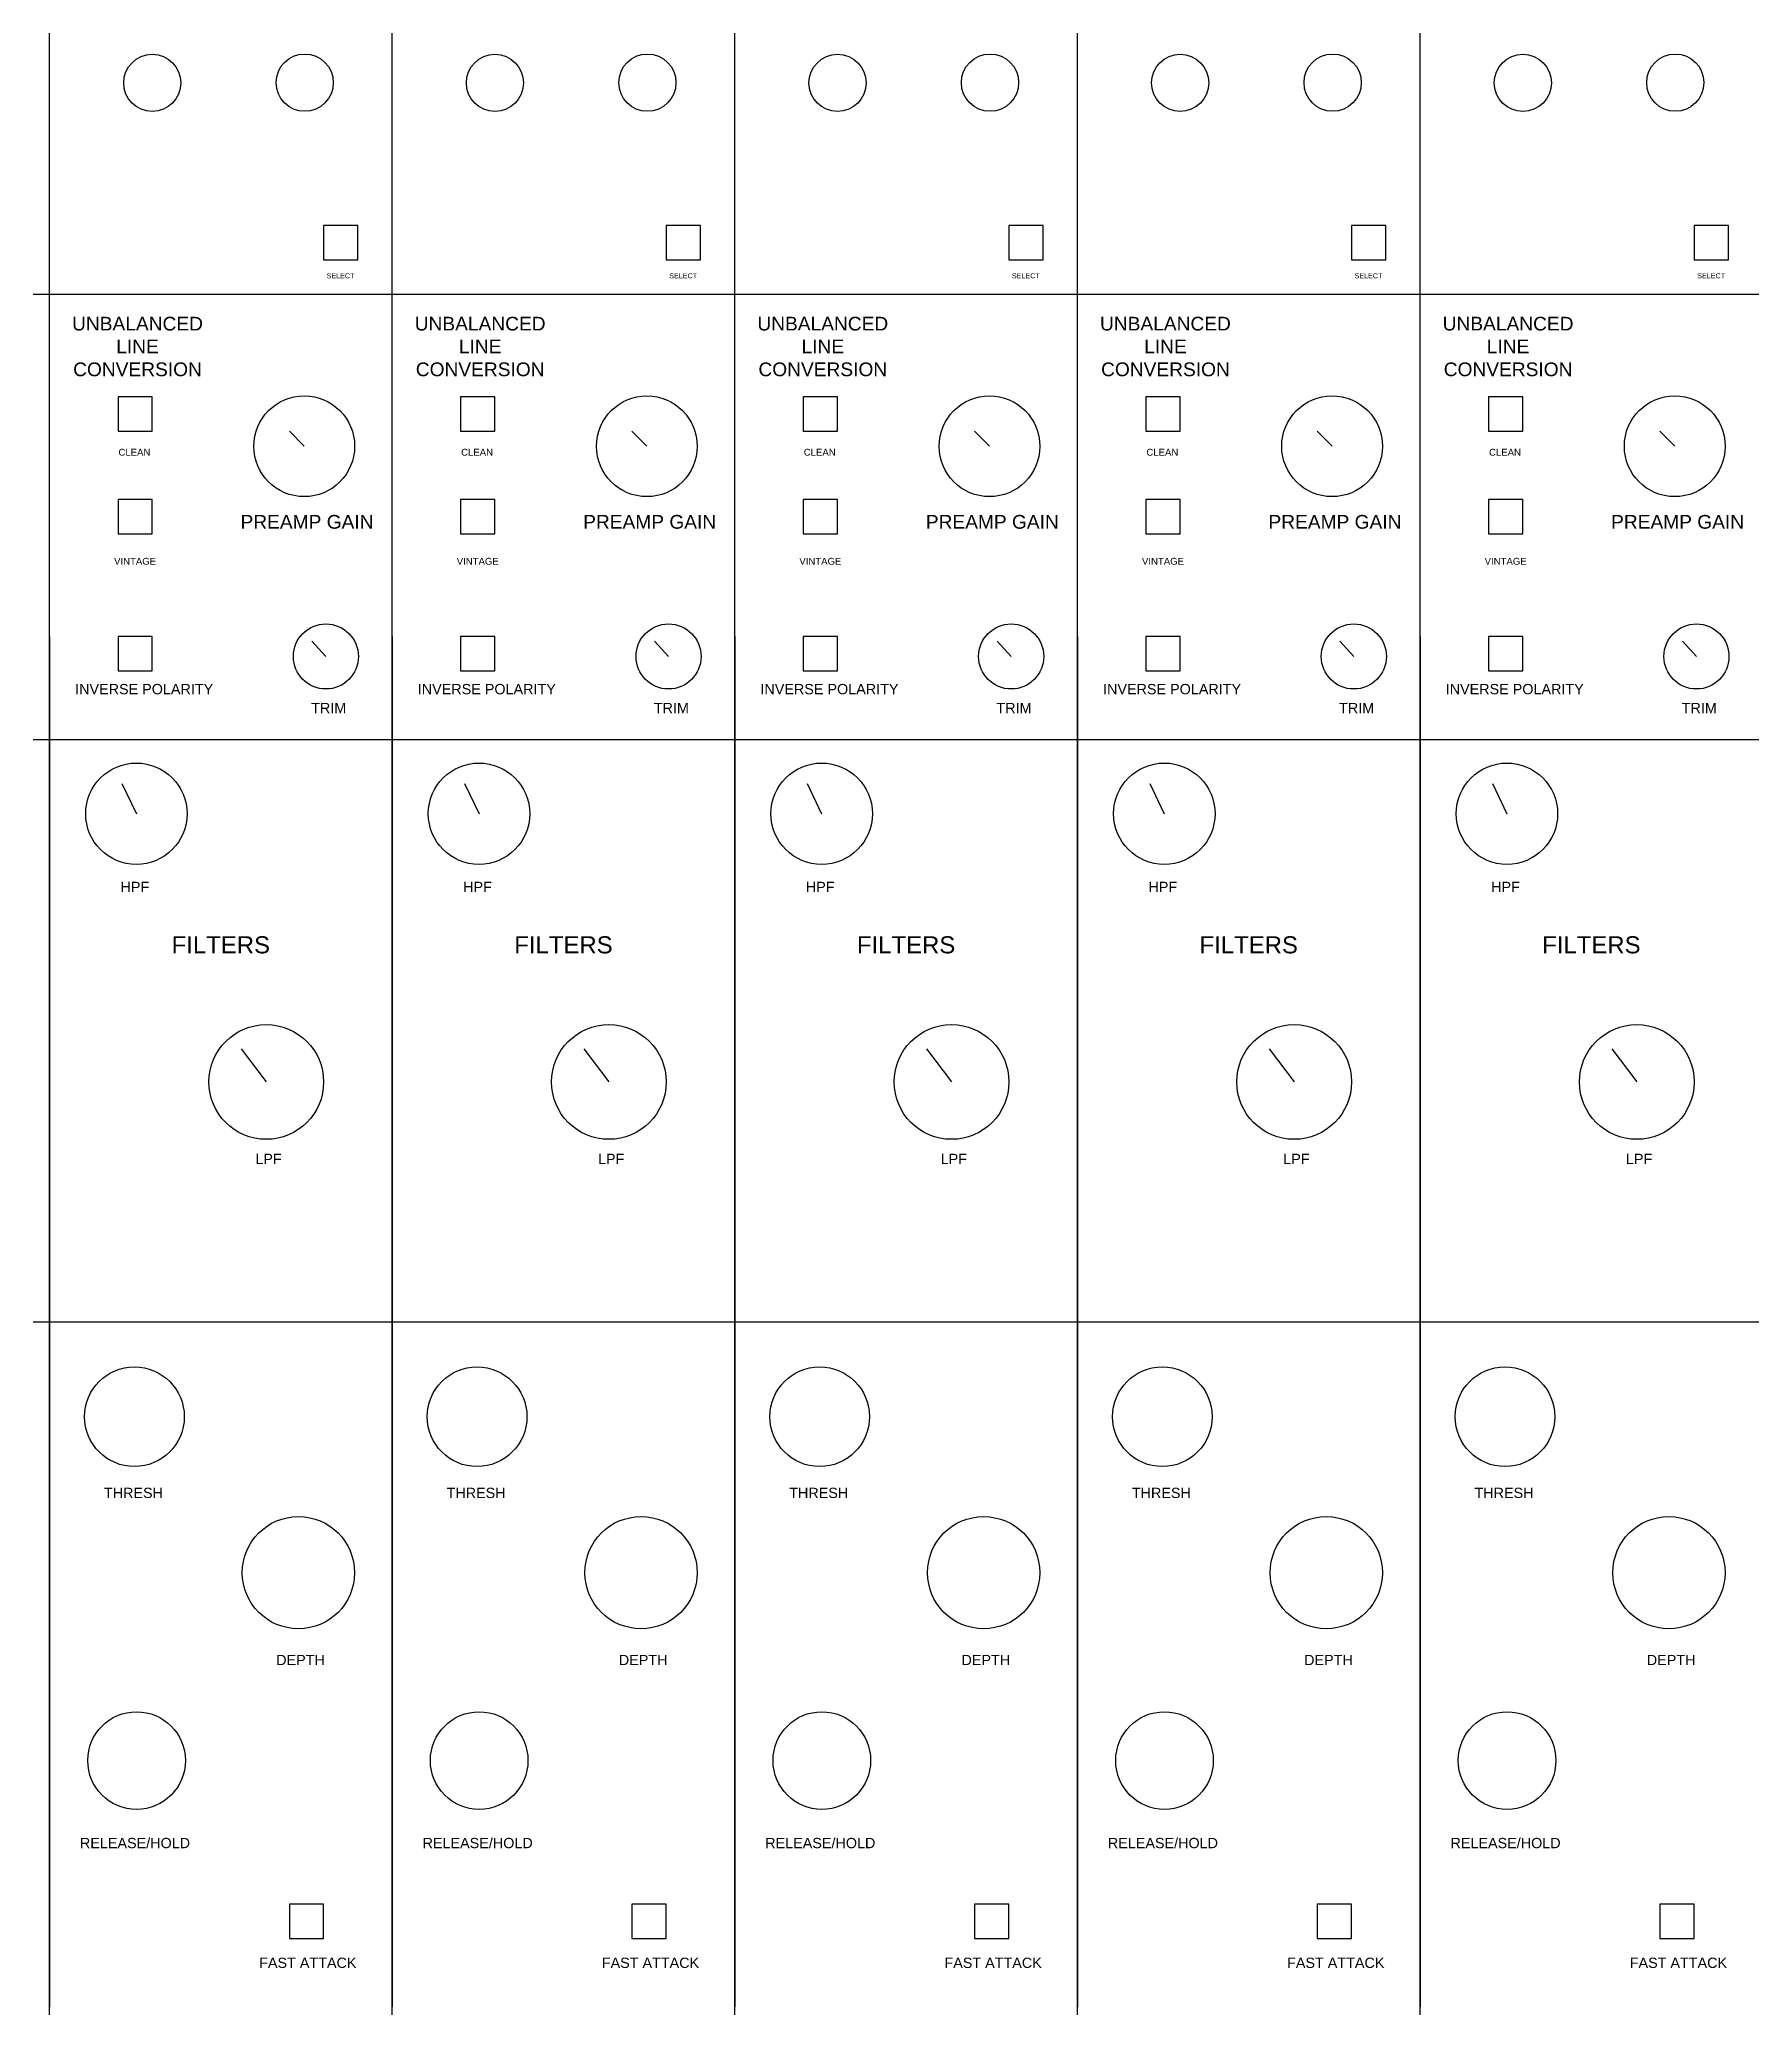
# Model space of a CAD drawing. Header units: inches. Extents: x -1200 to 6105, y -1104 to 2900.
# Drawn here: x -703 to -203, y 739 to 1314 of the extents above; entities that cross this region are included whole.
import ezdxf

# ---------------------------------------------------------------- set-up
doc = ezdxf.new("R2010")
doc.units = ezdxf.units.IN
doc.header["$MEASUREMENT"] = 0
doc.layers.get('0').update_dxf_attribs({"lineweight": 25, "true_color": 0xffffff})
doc.styles.add('textstyle1009', font='')
doc.styles.add('textstyle1010', font='')
doc.styles.add('textstyle1011', font='')
doc.styles.add('textstyle1012', font='')
doc.styles.add('textstyle1013', font='')
doc.styles.add('textstyle1025', font='')
doc.styles.add('textstyle1026', font='')
doc.styles.add('textstyle1027', font='')
doc.styles.add('textstyle1028', font='')
doc.styles.add('textstyle1029', font='')
doc.styles.add('textstyle1041', font='')
doc.styles.add('textstyle1042', font='')
doc.styles.add('textstyle1043', font='')
doc.styles.add('textstyle1044', font='')
doc.styles.add('textstyle1045', font='')
doc.styles.add('textstyle1057', font='')
doc.styles.add('textstyle1058', font='')
doc.styles.add('textstyle1059', font='')
doc.styles.add('textstyle1060', font='')
doc.styles.add('textstyle1061', font='')
doc.styles.add('textstyle1073', font='')
doc.styles.add('textstyle1074', font='')
doc.styles.add('textstyle1075', font='')
doc.styles.add('textstyle1076', font='')
doc.styles.add('textstyle1077', font='')
doc.styles.add('textstyle1089', font='')
doc.styles.add('textstyle1090', font='')
doc.styles.add('textstyle1091', font='')
doc.styles.add('textstyle1092', font='')
doc.styles.add('textstyle1093', font='')
doc.styles.add('textstyle464', font='')
doc.styles.add('textstyle465', font='')
doc.styles.add('textstyle466', font='')
doc.styles.add('textstyle467', font='')
doc.styles.add('textstyle468', font='')
doc.styles.add('textstyle480', font='')
doc.styles.add('textstyle481', font='')
doc.styles.add('textstyle482', font='')
doc.styles.add('textstyle483', font='')
doc.styles.add('textstyle484', font='')
doc.styles.add('textstyle496', font='')
doc.styles.add('textstyle497', font='')
doc.styles.add('textstyle498', font='')
doc.styles.add('textstyle499', font='')
doc.styles.add('textstyle500', font='')
doc.styles.add('textstyle753', font='')
doc.styles.add('textstyle754', font='')
doc.styles.add('textstyle755', font='')
doc.styles.add('textstyle756', font='')
doc.styles.add('textstyle757', font='')
doc.styles.add('textstyle929', font='')
doc.styles.add('textstyle930', font='')
doc.styles.add('textstyle931', font='')
doc.styles.add('textstyle932', font='')
doc.styles.add('textstyle933', font='')
doc.styles.add('textstyle945', font='')
doc.styles.add('textstyle946', font='')
doc.styles.add('textstyle947', font='')
doc.styles.add('textstyle948', font='')
doc.styles.add('textstyle949', font='')
doc.styles.add('textstyle961', font='')
doc.styles.add('textstyle962', font='')
doc.styles.add('textstyle963', font='')
doc.styles.add('textstyle964', font='')
doc.styles.add('textstyle965', font='')
doc.styles.add('textstyle993', font='')
doc.styles.add('textstyle994', font='')
doc.styles.add('textstyle995', font='')
doc.styles.add('textstyle996', font='')
doc.styles.add('textstyle997', font='')
doc.styles.get('textstyle1009').set_extended_font_data('Liberation Sans')
doc.styles.get('textstyle1010').set_extended_font_data('Liberation Sans')
doc.styles.get('textstyle1011').set_extended_font_data('Liberation Sans')
doc.styles.get('textstyle1012').set_extended_font_data('Liberation Sans')
doc.styles.get('textstyle1013').set_extended_font_data('Liberation Sans')
doc.styles.get('textstyle1025').set_extended_font_data('Liberation Sans')
doc.styles.get('textstyle1026').set_extended_font_data('Liberation Sans')
doc.styles.get('textstyle1027').set_extended_font_data('Liberation Sans')
doc.styles.get('textstyle1028').set_extended_font_data('Liberation Sans')
doc.styles.get('textstyle1029').set_extended_font_data('Liberation Sans')
doc.styles.get('textstyle1041').set_extended_font_data('Liberation Sans')
doc.styles.get('textstyle1042').set_extended_font_data('Liberation Sans')
doc.styles.get('textstyle1043').set_extended_font_data('Liberation Sans')
doc.styles.get('textstyle1044').set_extended_font_data('Liberation Sans')
doc.styles.get('textstyle1045').set_extended_font_data('Liberation Sans')
doc.styles.get('textstyle1057').set_extended_font_data('Liberation Sans')
doc.styles.get('textstyle1058').set_extended_font_data('Liberation Sans')
doc.styles.get('textstyle1059').set_extended_font_data('Liberation Sans')
doc.styles.get('textstyle1060').set_extended_font_data('Liberation Sans')
doc.styles.get('textstyle1061').set_extended_font_data('Liberation Sans')
doc.styles.get('textstyle1073').set_extended_font_data('Liberation Sans')
doc.styles.get('textstyle1074').set_extended_font_data('Liberation Sans')
doc.styles.get('textstyle1075').set_extended_font_data('Liberation Sans')
doc.styles.get('textstyle1076').set_extended_font_data('Liberation Sans')
doc.styles.get('textstyle1077').set_extended_font_data('Liberation Sans')
doc.styles.get('textstyle1089').set_extended_font_data('Liberation Sans')
doc.styles.get('textstyle1090').set_extended_font_data('Liberation Sans')
doc.styles.get('textstyle1091').set_extended_font_data('Liberation Sans')
doc.styles.get('textstyle1092').set_extended_font_data('Liberation Sans')
doc.styles.get('textstyle1093').set_extended_font_data('Liberation Sans')
doc.styles.get('textstyle464').set_extended_font_data('Liberation Sans')
doc.styles.get('textstyle465').set_extended_font_data('Liberation Sans')
doc.styles.get('textstyle466').set_extended_font_data('Liberation Sans')
doc.styles.get('textstyle467').set_extended_font_data('Liberation Sans')
doc.styles.get('textstyle468').set_extended_font_data('Liberation Sans')
doc.styles.get('textstyle480').set_extended_font_data('Liberation Sans')
doc.styles.get('textstyle481').set_extended_font_data('Liberation Sans')
doc.styles.get('textstyle482').set_extended_font_data('Liberation Sans')
doc.styles.get('textstyle483').set_extended_font_data('Liberation Sans')
doc.styles.get('textstyle484').set_extended_font_data('Liberation Sans')
doc.styles.get('textstyle496').set_extended_font_data('Liberation Sans')
doc.styles.get('textstyle497').set_extended_font_data('Liberation Sans')
doc.styles.get('textstyle498').set_extended_font_data('Liberation Sans')
doc.styles.get('textstyle499').set_extended_font_data('Liberation Sans')
doc.styles.get('textstyle500').set_extended_font_data('Liberation Sans')
doc.styles.get('textstyle753').set_extended_font_data('Liberation Sans')
doc.styles.get('textstyle754').set_extended_font_data('Liberation Sans')
doc.styles.get('textstyle755').set_extended_font_data('Liberation Sans')
doc.styles.get('textstyle756').set_extended_font_data('Liberation Sans')
doc.styles.get('textstyle757').set_extended_font_data('Liberation Sans')
doc.styles.get('textstyle929').set_extended_font_data('Liberation Sans')
doc.styles.get('textstyle930').set_extended_font_data('Liberation Sans')
doc.styles.get('textstyle931').set_extended_font_data('Liberation Sans')
doc.styles.get('textstyle932').set_extended_font_data('Liberation Sans')
doc.styles.get('textstyle933').set_extended_font_data('Liberation Sans')
doc.styles.get('textstyle945').set_extended_font_data('Liberation Sans')
doc.styles.get('textstyle946').set_extended_font_data('Liberation Sans')
doc.styles.get('textstyle947').set_extended_font_data('Liberation Sans')
doc.styles.get('textstyle948').set_extended_font_data('Liberation Sans')
doc.styles.get('textstyle949').set_extended_font_data('Liberation Sans')
doc.styles.get('textstyle961').set_extended_font_data('Liberation Sans')
doc.styles.get('textstyle962').set_extended_font_data('Liberation Sans')
doc.styles.get('textstyle963').set_extended_font_data('Liberation Sans')
doc.styles.get('textstyle964').set_extended_font_data('Liberation Sans')
doc.styles.get('textstyle965').set_extended_font_data('Liberation Sans')
doc.styles.get('textstyle993').set_extended_font_data('Liberation Sans')
doc.styles.get('textstyle994').set_extended_font_data('Liberation Sans')
doc.styles.get('textstyle995').set_extended_font_data('Liberation Sans')
doc.styles.get('textstyle996').set_extended_font_data('Liberation Sans')
doc.styles.get('textstyle997').set_extended_font_data('Liberation Sans')

# ---------------------------------------------------------------- blocks, each defined once
blk = doc.blocks.new('Channelstripmodel')
for p, q in [((500.22, -1400), (500.22, 1200)), ((600.22, -1400), (600.22, 1200)), ((700.22, -1400), (700.22, 1200)), ((800.22, -1400), (800.22, 1200)), ((900.22, -1400), (900.22, 1200)), ((500.22, 1000), (500.22, 1030)), ((600.22, 1000), (600.22, 1030)), ((700.22, 1000), (700.22, 1030)), ((800.22, 1000), (800.22, 1030)), ((900.22, 1000), (900.22, 1030)), ((500.22, 940), (500.22, 1000)), ((600.22, 940), (600.22, 1000)), ((700.22, 940), (700.22, 1000)), ((800.22, 940), (800.22, 1000)), ((900.22, 940), (900.22, 1000)), ((580.22, 960), (580.22, 950)), ((590.22, 960), (580.22, 960)), ((590.22, 950), (590.22, 960)), ((680.22, 960), (680.22, 950)), ((690.22, 960), (680.22, 960)), ((690.22, 950), (690.22, 960)), ((780.22, 960), (780.22, 950)), ((790.22, 960), (780.22, 960)), ((790.22, 950), (790.22, 960)), ((880.22, 960), (880.22, 950)), ((890.22, 960), (880.22, 960)), ((890.22, 950), (890.22, 960)), ((980.22, 960), (980.22, 950)), ((990.22, 960), (980.22, 960)), ((990.22, 950), (990.22, 960)), ((580.22, 950), (590.22, 950)), ((680.22, 950), (690.22, 950)), ((780.22, 950), (790.22, 950)), ((880.22, 950), (890.22, 950)), ((980.22, 950), (990.22, 950)), ((450.22, 940), (500.22, 940)), ((500.22, 840), (500.22, 940)), ((500.22, 940), (550.22, 940)), ((550.22, 940), (600.22, 940)), ((600.22, 840), (600.22, 940)), ((600.22, 940), (650.22, 940)), ((650.22, 940), (700.22, 940)), ((700.22, 840), (700.22, 940)), ((700.22, 940), (750.22, 940)), ((750.22, 940), (800.22, 940)), ((800.22, 840), (800.22, 940)), ((800.22, 940), (850.22, 940)), ((850.22, 940), (900.22, 940)), ((900.22, 840), (900.22, 940)), ((900.22, 940), (950.22, 940)), ((950.22, 940), (1000.22, 940)), ((520.22, 910), (520.22, 900)), ((530.22, 910), (520.22, 910)), ((530.22, 900), (530.22, 910)), ((620.22, 910), (620.22, 900)), ((630.22, 910), (620.22, 910)), ((630.22, 900), (630.22, 910)), ((720.22, 910), (720.22, 900)), ((730.22, 910), (720.22, 910)), ((730.22, 900), (730.22, 910)), ((820.22, 910), (820.22, 900)), ((830.22, 910), (820.22, 910)), ((830.22, 900), (830.22, 910)), ((920.22, 910), (920.22, 900)), ((930.22, 910), (920.22, 910)), ((930.22, 900), (930.22, 910)), ((520.22, 900), (530.22, 900)), ((570.22, 900), (574.56, 895.58)), ((620.22, 900), (630.22, 900)), ((670.22, 900), (674.56, 895.58)), ((720.22, 900), (730.22, 900)), ((770.22, 900), (774.56, 895.58)), ((820.22, 900), (830.22, 900)), ((870.22, 900), (874.56, 895.58)), ((920.22, 900), (930.22, 900)), ((970.22, 900), (974.56, 895.58)), ((520.22, 880), (520.22, 870)), ((530.22, 880), (520.22, 880)), ((530.22, 870), (530.22, 880)), ((620.22, 880), (620.22, 870)), ((630.22, 880), (620.22, 880)), ((630.22, 870), (630.22, 880)), ((720.22, 880), (720.22, 870)), ((730.22, 880), (720.22, 880)), ((730.22, 870), (730.22, 880)), ((820.22, 880), (820.22, 870)), ((830.22, 880), (820.22, 880)), ((830.22, 870), (830.22, 880)), ((920.22, 880), (920.22, 870)), ((930.22, 880), (920.22, 880)), ((930.22, 870), (930.22, 880)), ((520.22, 870), (530.22, 870)), ((620.22, 870), (630.22, 870)), ((720.22, 870), (730.22, 870)), ((820.22, 870), (830.22, 870)), ((920.22, 870), (930.22, 870)), ((500.22, 840), (500.22, 440)), ((520.22, 840), (520.22, 830)), ((530.22, 840), (520.22, 840)), ((530.22, 830), (530.22, 840)), ((600.22, 840), (600.22, 440)), ((620.22, 840), (620.22, 830)), ((630.22, 840), (620.22, 840)), ((630.22, 830), (630.22, 840)), ((700.22, 840), (700.22, 440)), ((720.22, 840), (720.22, 830)), ((730.22, 840), (720.22, 840)), ((730.22, 830), (730.22, 840)), ((800.22, 840), (800.22, 440)), ((820.22, 840), (820.22, 830)), ((830.22, 840), (820.22, 840)), ((830.22, 830), (830.22, 840)), ((900.22, 840), (900.22, 440)), ((920.22, 840), (920.22, 830)), ((930.22, 840), (920.22, 840)), ((930.22, 830), (930.22, 840)), ((576.8, 838.72), (580.89, 834.21)), ((676.8, 838.72), (680.89, 834.21)), ((776.8, 838.72), (780.89, 834.21)), ((876.8, 838.72), (880.89, 834.21)), ((976.8, 838.72), (980.89, 834.21)), ((520.22, 830), (530.22, 830)), ((620.22, 830), (630.22, 830)), ((720.22, 830), (730.22, 830)), ((820.22, 830), (830.22, 830)), ((920.22, 830), (930.22, 830)), ((400.22, 810), (500.22, 810)), ((500.22, 810), (600.22, 810)), ((600.22, 810), (700.22, 810)), ((700.22, 810), (800.22, 810)), ((800.22, 810), (900.22, 810)), ((900.22, 810), (1000.22, 810)), ((521.37, 797.09), (525.58, 788.3)), ((621.37, 797.09), (625.58, 788.3)), ((721.37, 797.09), (725.58, 788.3)), ((821.37, 797.09), (825.58, 788.3)), ((921.37, 797.09), (925.58, 788.3)), ((556.2, 719.68), (563.48, 710)), ((656.2, 719.68), (663.48, 710)), ((756.2, 719.68), (763.48, 710)), ((856.2, 719.68), (863.48, 710)), ((956.2, 719.68), (963.48, 710)), ((450.22, 640), (500.22, 640)), ((500.22, 640), (550.22, 640)), ((550.22, 640), (600.22, 640)), ((600.22, 640), (650.22, 640)), ((650.22, 640), (700.22, 640)), ((700.22, 640), (750.22, 640)), ((750.22, 640), (800.22, 640)), ((800.22, 640), (850.22, 640)), ((850.22, 640), (900.22, 640)), ((900.22, 640), (950.22, 640)), ((950.22, 640), (1000.22, 640)), ((570.22, 470), (570.22, 460)), ((580.22, 470), (570.22, 470)), ((580.22, 460), (580.22, 470)), ((670.22, 470), (670.22, 460)), ((680.22, 470), (670.22, 470)), ((680.22, 460), (680.22, 470)), ((770.22, 470), (770.22, 460)), ((780.22, 470), (770.22, 470)), ((780.22, 460), (780.22, 470)), ((870.22, 470), (870.22, 460)), ((880.22, 470), (870.22, 470)), ((880.22, 460), (880.22, 470)), ((970.22, 470), (970.22, 460)), ((980.22, 470), (970.22, 470)), ((980.22, 460), (980.22, 470)), ((570.22, 460), (580.22, 460)), ((670.22, 460), (680.22, 460)), ((770.22, 460), (780.22, 460)), ((870.22, 460), (880.22, 460)), ((970.22, 460), (980.22, 460))]:
    blk.add_line(p, q)
for centre, radius in [((530.22, 1001.66), 8.34), ((574.71, 1001.73), 8.35), ((630.22, 1001.66), 8.34), ((674.71, 1001.73), 8.35), ((730.22, 1001.66), 8.34), ((774.71, 1001.73), 8.35), ((830.22, 1001.66), 8.34), ((874.71, 1001.73), 8.35), ((930.22, 1001.66), 8.34), ((974.71, 1001.73), 8.35), ((574.56, 895.58), 14.71), ((674.56, 895.58), 14.71), ((774.56, 895.58), 14.71), ((874.56, 895.58), 14.71), ((974.56, 895.58), 14.71), ((580.89, 834.21), 9.49), ((680.89, 834.21), 9.49), ((780.89, 834.21), 9.49), ((880.89, 834.21), 9.49), ((980.89, 834.21), 9.49), ((525.58, 788.3), 14.8), ((625.58, 788.3), 14.8), ((725.58, 788.3), 14.8), ((825.58, 788.3), 14.8), ((925.58, 788.3), 14.8), ((563.48, 710), 16.74), ((663.48, 710), 16.74), ((763.48, 710), 16.74), ((863.48, 710), 16.74), ((963.48, 710), 16.74), ((525.01, 612.27), 14.55), ((625.01, 612.27), 14.55), ((725.01, 612.27), 14.55), ((825.01, 612.27), 14.55), ((925.01, 612.27), 14.55), ((572.86, 566.75), 16.38), ((672.86, 566.75), 16.38), ((772.86, 566.75), 16.38), ((872.86, 566.75), 16.38), ((972.86, 566.75), 16.38), ((525.63, 511.9), 14.24), ((625.63, 511.9), 14.24), ((725.63, 511.9), 14.24), ((825.63, 511.9), 14.24), ((925.63, 511.9), 14.24)]:
    blk.add_circle(centre, radius)
at = {"char_height": 1}
for s, insert, attachment_point, style in [('\\C7;\\H1.5;SELECT', (585.17, 945.34), 5, 'textstyle753'), ('\\C7;\\H1.5;SELECT', (685.17, 945.34), 5, 'textstyle754'), ('\\C7;\\H1.5;SELECT', (785.17, 945.34), 5, 'textstyle755'), ('\\C7;\\H1.5;SELECT', (885.17, 945.34), 5, 'textstyle756'), ('\\C7;\\H1.5;SELECT', (985.17, 945.34), 5, 'textstyle757'), ('\\C7;\\H4;UNBALANCED\\PLINE \\PCONVERSION', (525.91, 924.68), 5, 'textstyle929'), ('\\C7;\\H4;UNBALANCED\\PLINE \\PCONVERSION', (625.91, 924.68), 5, 'textstyle930'), ('\\C7;\\H4;UNBALANCED\\PLINE \\PCONVERSION', (725.91, 924.68), 5, 'textstyle931'), ('\\C7;\\H4;UNBALANCED\\PLINE \\PCONVERSION', (825.91, 924.68), 5, 'textstyle932'), ('\\C7;\\H4;UNBALANCED\\PLINE \\PCONVERSION', (925.91, 924.68), 5, 'textstyle933'), ('\\C7;\\H2;CLEAN', (525.01, 893.82), 5, 'textstyle961'), ('\\C7;\\H2;CLEAN', (625.01, 893.82), 5, 'textstyle962'), ('\\C7;\\H2;CLEAN', (725.01, 893.82), 5, 'textstyle963'), ('\\C7;\\H2;CLEAN', (825.01, 893.82), 5, 'textstyle964'), ('\\C7;\\H2;CLEAN', (925.01, 893.82), 5, 'textstyle965'), ('\\C7;\\H4;PREAMP GAIN', (555.98, 875.52), 1, 'textstyle496'), ('\\C7;\\H4;PREAMP GAIN', (655.98, 875.52), 1, 'textstyle497'), ('\\C7;\\H4;PREAMP GAIN', (755.98, 875.52), 1, 'textstyle498'), ('\\C7;\\H4;PREAMP GAIN', (855.98, 875.52), 1, 'textstyle499'), ('\\C7;\\H4;PREAMP GAIN', (955.98, 875.52), 1, 'textstyle500'), ('\\C7;\\H2;VINTAGE', (525.2, 861.99), 5, 'textstyle945'), ('\\C7;\\H2;VINTAGE', (625.2, 861.99), 5, 'textstyle946'), ('\\C7;\\H2;VINTAGE', (725.2, 861.99), 5, 'textstyle947'), ('\\C7;\\H2;VINTAGE', (825.2, 861.99), 5, 'textstyle948'), ('\\C7;\\H2;VINTAGE', (925.2, 861.99), 5, 'textstyle949'), ('\\C7;\\H3;INVERSE POLARITY', (507.71, 826.19), 1, 'textstyle480'), ('\\C7;\\H3;INVERSE POLARITY', (607.71, 826.19), 1, 'textstyle481'), ('\\C7;\\H3;INVERSE POLARITY', (707.71, 826.19), 1, 'textstyle482'), ('\\C7;\\H3;INVERSE POLARITY', (807.71, 826.19), 1, 'textstyle483'), ('\\C7;\\H3;INVERSE POLARITY', (907.71, 826.19), 1, 'textstyle484'), ('\\C7;\\H3;TRIM', (576.59, 820.66), 1, 'textstyle464'), ('\\C7;\\H3;TRIM', (676.59, 820.66), 1, 'textstyle465'), ('\\C7;\\H3;TRIM', (776.59, 820.66), 1, 'textstyle466'), ('\\C7;\\H3;TRIM', (876.59, 820.66), 1, 'textstyle467'), ('\\C7;\\H3;TRIM', (976.59, 820.66), 1, 'textstyle468'), ('\\C7;\\H3;HPF', (525.15, 766.93), 5, 'textstyle1073'), ('\\C7;\\H3;HPF', (625.15, 766.93), 5, 'textstyle1074'), ('\\C7;\\H3;HPF', (725.15, 766.93), 5, 'textstyle1075'), ('\\C7;\\H3;HPF', (825.15, 766.93), 5, 'textstyle1076'), ('\\C7;\\H3;HPF', (925.15, 766.93), 5, 'textstyle1077'), ('\\C7;\\H5;FILTERS', (550.22, 750), 5, 'textstyle1057'), ('\\C7;\\H5;FILTERS', (650.22, 750), 5, 'textstyle1058'), ('\\C7;\\H5;FILTERS', (750.22, 750), 5, 'textstyle1059'), ('\\C7;\\H5;FILTERS', (850.22, 750), 5, 'textstyle1060'), ('\\C7;\\H5;FILTERS', (950.22, 750), 5, 'textstyle1061'), ('\\C7;\\H3;LPF', (564.15, 687.54), 5, 'textstyle1089'), ('\\C7;\\H3;LPF', (664.15, 687.54), 5, 'textstyle1090'), ('\\C7;\\H3;LPF', (764.15, 687.54), 5, 'textstyle1091'), ('\\C7;\\H3;LPF', (864.15, 687.54), 5, 'textstyle1092'), ('\\C7;\\H3;LPF', (964.15, 687.54), 5, 'textstyle1093'), ('\\C7;\\H3;THRESH', (524.72, 590.03), 5, 'textstyle1025'), ('\\C7;\\H3;THRESH', (624.72, 590.03), 5, 'textstyle1026'), ('\\C7;\\H3;THRESH', (724.72, 590.03), 5, 'textstyle1027'), ('\\C7;\\H3;THRESH', (824.72, 590.03), 5, 'textstyle1028'), ('\\C7;\\H3;THRESH', (924.72, 590.03), 5, 'textstyle1029'), ('\\C7;\\H3;DEPTH', (573.49, 541.26), 5, 'textstyle993'), ('\\C7;\\H3;DEPTH', (673.49, 541.26), 5, 'textstyle994'), ('\\C7;\\H3;DEPTH', (773.49, 541.26), 5, 'textstyle995'), ('\\C7;\\H3;DEPTH', (873.49, 541.26), 5, 'textstyle996'), ('\\C7;\\H3;DEPTH', (973.49, 541.26), 5, 'textstyle997'), ('\\C7;\\H3;RELEASE/HOLD', (525.18, 487.8), 5, 'textstyle1009'), ('\\C7;\\H3;RELEASE/HOLD', (625.18, 487.8), 5, 'textstyle1010'), ('\\C7;\\H3;RELEASE/HOLD', (725.18, 487.8), 5, 'textstyle1011'), ('\\C7;\\H3;RELEASE/HOLD', (825.18, 487.8), 5, 'textstyle1012'), ('\\C7;\\H3;RELEASE/HOLD', (925.18, 487.8), 5, 'textstyle1013'), ('\\C7;\\H3;FAST ATTACK', (575.62, 452.84), 5, 'textstyle1041'), ('\\C7;\\H3;FAST ATTACK', (675.62, 452.84), 5, 'textstyle1042'), ('\\C7;\\H3;FAST ATTACK', (775.62, 452.84), 5, 'textstyle1043'), ('\\C7;\\H3;FAST ATTACK', (875.62, 452.84), 5, 'textstyle1044'), ('\\C7;\\H3;FAST ATTACK', (975.62, 452.84), 5, 'textstyle1045')]:
    blk.add_mtext(s, dxfattribs=dict(at, insert=insert, attachment_point=attachment_point, style=style))

msp = doc.modelspace()

# ---------------------------------------------------------------- block references
msp.add_blockref('Channelstripmodel', (-1200, 300))

doc.saveas('drawing.dxf')
